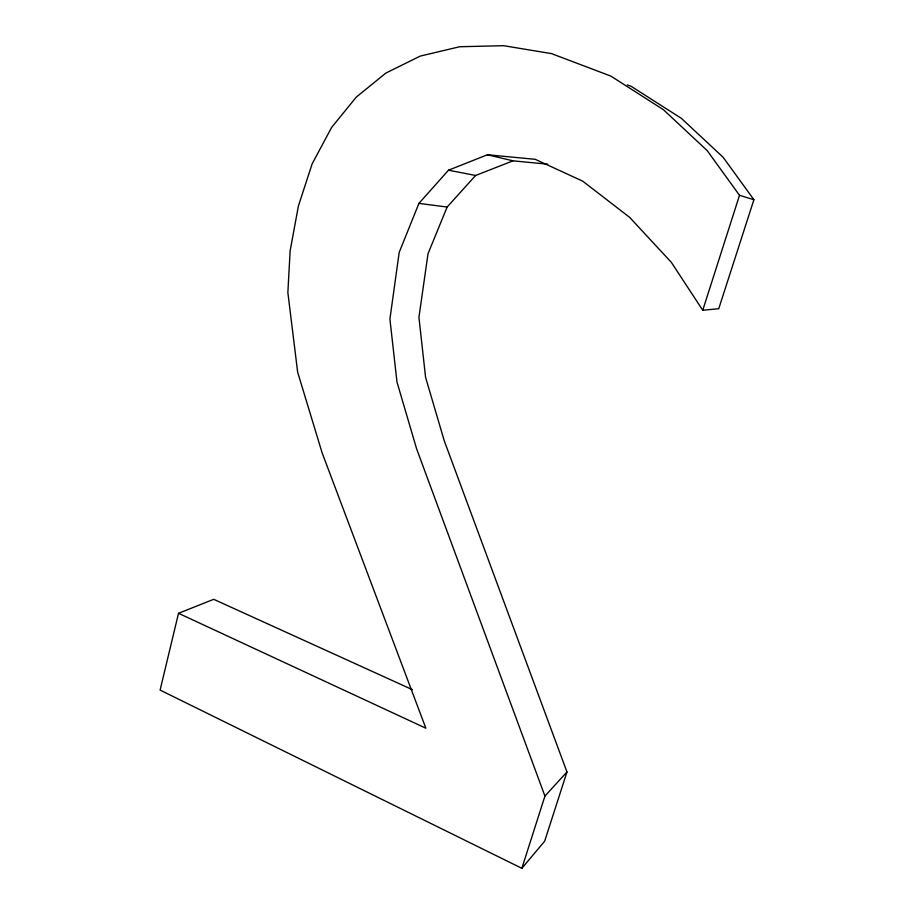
<?xml version="1.0" encoding="UTF-8"?>
<svg xmlns="http://www.w3.org/2000/svg" width="914" height="914" viewBox="0 0 914 914"><rect width="100%" height="100%" fill="white"/><g stroke="black" fill="none" stroke-linecap="round" stroke-linejoin="round"><path stroke-width="1.37" d="M412.351 689.647L213.716 599.31L178.516 613.294L160.099 690.081L521.86 868.3L544.675 841.177L566.966 771.964L444.33 441.005L425.581 377.345L418.932 317.307L428.026 253.704L447.129 207.032L475.623 175.465L513.04 160.841L547.749 164.189M521.86 868.3L544.927 796.083L566.966 771.964M627.347 84.911L631.3 86.407L681.421 118.386L723.145 157.299L753.901 199.72L718.735 308.726L702.752 310.246L739.506 195.299L707.173 150.593L663.347 109.646L610.803 76.079L551.519 53.618L503.637 45.7L459.708 46.74L420.291 56.074L385.845 73.086L356.3 97.09L331.588 127.48L312.142 163.869L298.421 205.924L290.138 250.813L287.864 292.549L297.644 372.147L322.139 452.898L425.867 728.218L178.516 613.294M702.752 310.246L671.344 262.341L629.552 217.281L582.686 181.143L535.227 159.31L487.436 154.763L448.5 170.198L418.92 203.399L399.19 252.39L389.912 319.1L396.984 382.041L416.601 448.785L544.927 796.083M418.92 203.399L447.129 207.032M448.5 170.198L475.623 175.465M487.436 154.763L513.04 160.841M739.506 195.299L753.901 199.72"/></g></svg>
